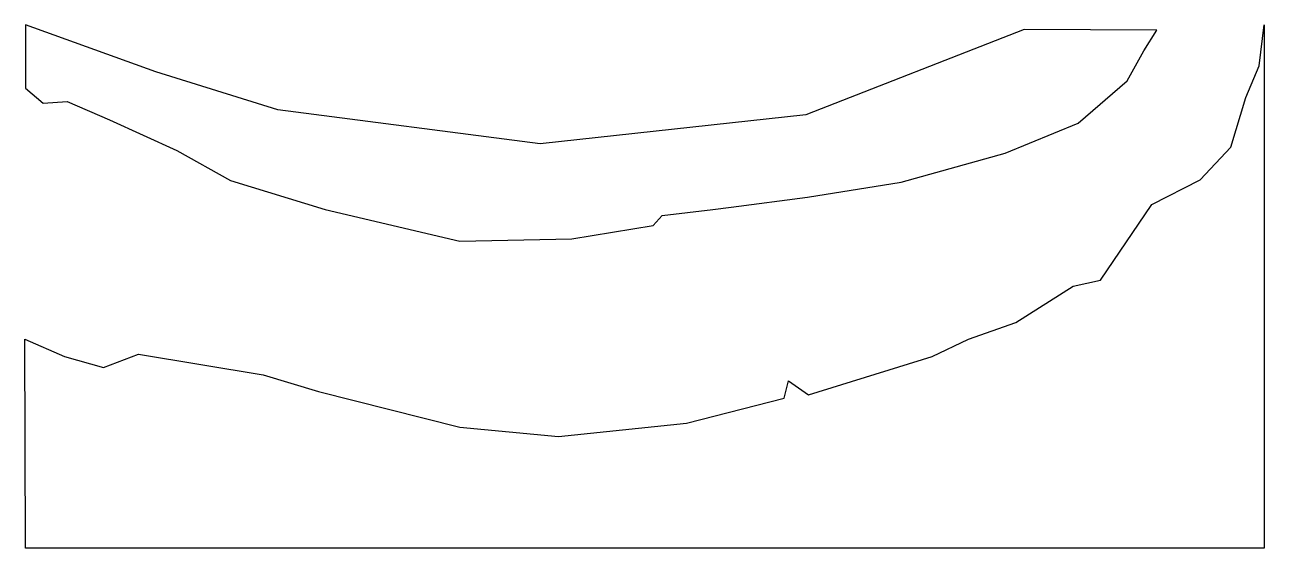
# Model space of a CAD drawing. Extents: x 2 to 214, y 9 to 98.
import ezdxf

# ---------------------------------------------------------------- set-up
doc = ezdxf.new("R2010")
doc.units = 0
doc.layers.add('Layer_1', color=7, linetype='CONTINUOUS')

msp = doc.modelspace()

# ---------------------------------------------------------------- linework, layer by layer
at = {"layer": 'Layer_1', "color": 7}
for p, q in [((24.379463, 90.4308), (2.097773, 98.431815)), ((2.097773, 98.431815), (2.126116, 87.59598)), ((172.640622, 97.6596), (135.362719, 83.060265)), ((195.319189, 97.517858), (172.640622, 97.6596)), ((193.051339, 93.974325), (195.319189, 97.517858)), ((212.753352, 91.42299), (213.632157, 98.431815)), ((213.632157, 98.431815), (213.632157, 9.13494)), ((190.216512, 88.871648), (193.051339, 93.974325)), ((210.485495, 86.036827), (212.753352, 91.42299)), ((45.215397, 83.910713), (24.379463, 90.4308)), ((2.126116, 87.59598), (5.102678, 85.044637)), ((181.853794, 81.642855), (190.216512, 88.871648)), ((5.102678, 85.044637), (9.213169, 85.328122)), ((9.213169, 85.328122), (16.441964, 82.209818)), ((207.934137, 77.532367), (210.485495, 86.036827)), ((90.005577, 78.09933), (45.215397, 83.910713)), ((135.362719, 83.060265), (90.005577, 78.09933)), ((16.441964, 82.209818), (27.922991, 76.965397)), ((169.380582, 76.540178), (181.853794, 81.642855)), ((27.922991, 76.965397), (37.136161, 71.86272)), ((151.662942, 71.579243), (169.380582, 76.540178)), ((202.689732, 72.004462), (207.934137, 77.532367)), ((194.46875, 67.752232), (202.689732, 72.004462)), ((37.136161, 71.86272), (53.294644, 66.901785)), ((135.646204, 69.0279), (151.662942, 71.579243)), ((122.606022, 67.327005), (135.646204, 69.0279)), ((185.680804, 54.853792), (194.46875, 67.752232)), ((53.294644, 66.901785), (76.256697, 61.515623)), ((109.282362, 64.208708), (110.841514, 65.909595)), ((110.841514, 65.909595), (119.487724, 66.901785)), ((119.487724, 66.901785), (122.606022, 67.327005)), ((95.391739, 61.94085), (109.282362, 64.208708)), ((76.256697, 61.515623), (95.391739, 61.94085)), ((171.223212, 47.625), (181.003347, 53.861602)), ((181.003347, 53.861602), (185.680804, 54.853792)), ((163.143972, 44.79018), (171.223212, 47.625)), ((1.984375, 44.79018), (8.787947, 41.813617)), ((2.097773, 9.13494), (1.984375, 44.79018)), ((156.907362, 41.813617), (163.143972, 44.79018)), ((8.787947, 41.813617), (15.449777, 39.97098)), ((15.449777, 39.97098), (21.402901, 42.238837)), ((21.402901, 42.238837), (42.664062, 38.695312)), ((135.787947, 35.293522), (156.907362, 41.813617)), ((42.664062, 38.695312), (52.160712, 35.860492)), ((131.677452, 34.72656), (132.386157, 37.703122)), ((132.386157, 37.703122), (135.787947, 35.293522)), ((52.160712, 35.860492), (76.256697, 29.765625)), ((114.95201, 30.47433), (131.677452, 34.72656)), ((76.256697, 29.765625), (93.123882, 28.206472)), ((93.123882, 28.206472), (114.95201, 30.47433)), ((213.632157, 9.13494), (2.097773, 9.13494))]:
    msp.add_line(p, q, dxfattribs=at)

doc.saveas('drawing.dxf')
